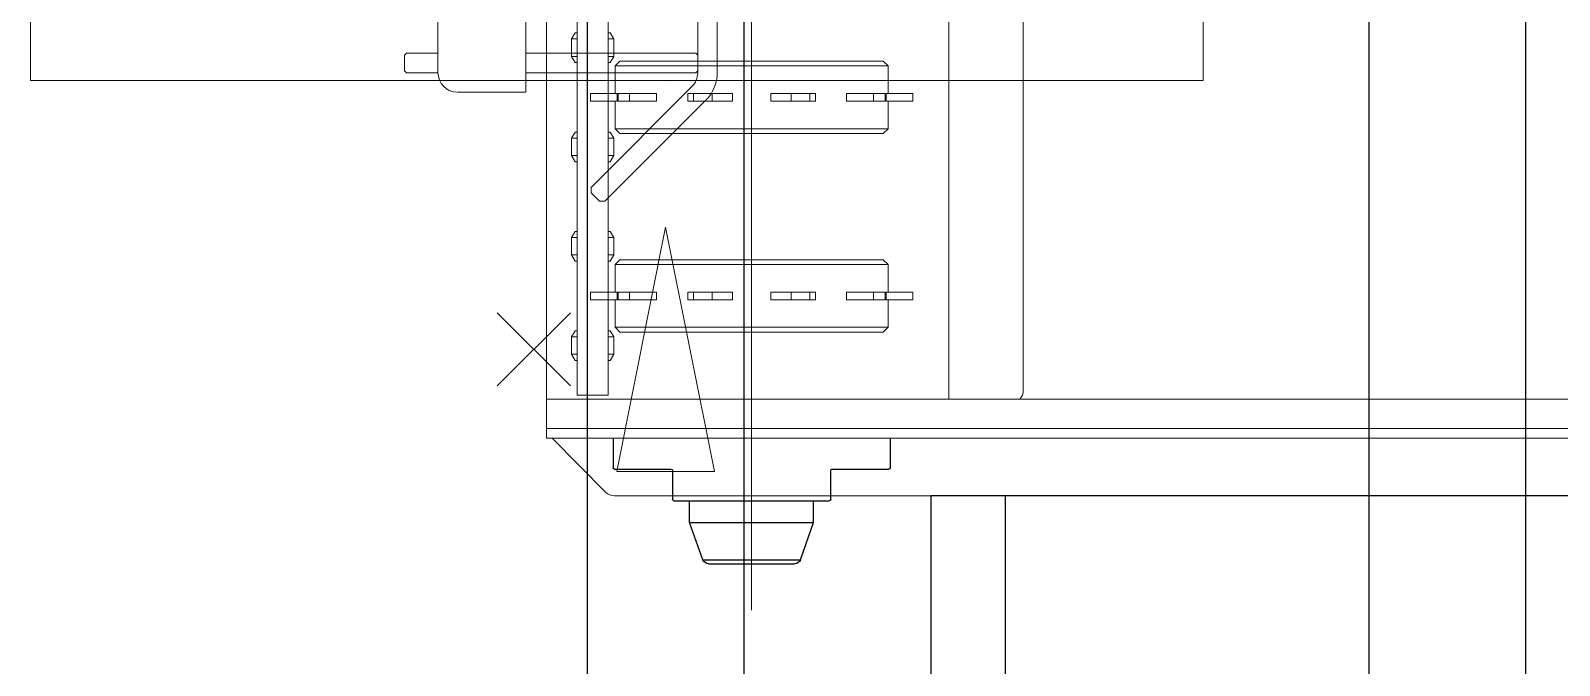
# Model space of a CAD drawing. Header units: millimetres. Extents: x -187347 to 135007, y -6415 to 292048.
# Drawn here: x -64726 to -63944, y 25378 to 25703 of the extents above; entities that cross this region are included whole.
import ezdxf

# ---------------------------------------------------------------- set-up
doc = ezdxf.new("R2010")
doc.units = ezdxf.units.MM
doc.header["$LTSCALE"] = 100
doc.layers.get('0').update_dxf_attribs({"lineweight": 18})
doc.layers.add('Equipment Drawing', color=7, linetype='Continuous', lineweight=0)
doc.layers.add('LAYOUT', color=3, linetype='Continuous', lineweight=18)
for name, color, linetype in [('INTRALOX', 6, 'Continuous'), ('LAYOUT customer', 5, 'Continuous'), ('STEEL', 5, 'Continuous')]:
    doc.layers.add(name, color=color, linetype=linetype)

# ---------------------------------------------------------------- blocks, each defined once
blk = doc.blocks.new('dropstation')
at = {"color": 5, "linetype": 'Continuous', "ltscale": 20}
for p, q in [((858623.53, 732624.36), (858598.53, 732499.36)), ((858648.53, 732499.36), (858623.53, 732624.36)), ((858537.28, 732543.11), (858574.78, 732580.61)), ((858537.28, 732580.61), (858574.78, 732543.11)), ((858598.53, 732499.36), (858648.53, 732499.36))]:
    blk.add_line(p, q, dxfattribs=at)
blk.add_point((858623.53, 732699.36), dxfattribs=at)
at = {"layer": 'LAYOUT'}
for p, q in [((858507.03, 732789.39), (858507.03, 732703.39)), ((858552.03, 732693.39), (858552.03, 732789.39)), ((858639.93, 732789.39), (858639.93, 732703.39)), ((858649.93, 732789.39), (858649.93, 732703.39)), ((858489.93, 732712.39), (858490.93, 732713.39)), ((858489.93, 732708.39), (858489.93, 732712.39)), ((858507.03, 732713.39), (858490.93, 732713.39)), ((858562.53, 732713.39), (858552.03, 732713.39)), ((858638.93, 732713.39), (858562.53, 732713.39)), ((858639.93, 732712.39), (858638.93, 732713.39)), ((858639.93, 732708.39), (858639.93, 732712.39)), ((858489.93, 732704.39), (858489.93, 732708.39)), ((858489.93, 732704.39), (858490.93, 732703.39)), ((858639.93, 732704.39), (858638.93, 732703.39)), ((858639.93, 732704.39), (858639.93, 732708.39)), ((858507.03, 732703.39), (858490.93, 732703.39)), ((858562.53, 732703.39), (858552.03, 732703.39)), ((858638.93, 732703.39), (858562.53, 732703.39)), ((858637.01, 732696.32), (858585.39, 732644.7)), ((858517.03, 732693.39), (858537.48, 732693.39)), ((858537.48, 732693.39), (858552.03, 732693.39)), ((858644.08, 732689.25), (858592.46, 732637.63)), ((858585.39, 732641.87), (858585.39, 732644.7)), ((858589.63, 732637.63), (858585.39, 732641.87)), ((858589.63, 732637.63), (858592.46, 732637.63))]:
    blk.add_line(p, q, dxfattribs=at)
for centre, radius, start, end in [((858517.03, 732703.39), 10, 180, 270), ((858629.93, 732703.39), 10, 315, 0), ((858629.93, 732703.39), 20, 315, 0)]:
    blk.add_arc(centre, radius, start, end, dxfattribs=at)
blk = doc.blocks.new('steel weighing')
at = {"layer": 'STEEL', "color": 7, "linetype": 'ByBlock', "ltscale": 20, "elevation": 1.72}
for points in [[(853267.6, 714121.45), (853347.6, 714121.45), (853347.6, 708701.45), (853267.6, 708701.45)], [(853667.61, 714121.45), (853747.61, 714121.45), (853747.61, 708701.45), (853667.61, 708701.45)]]:
    blk.add_lwpolyline(points, close=True, dxfattribs=at)
blk = doc.blocks.new('S400_10T_Sprocket')
for p, q in [((-2, 82.34), (-2, 82.5)), ((-2, 82.5), (2, 82.5)), ((-2, 82.34), (-2, 68.81)), ((2, 82.5), (2, 82.34)), ((2, 68.81), (2, 82.34)), ((-18.54, 67.35), (-16.04, 69.85)), ((-18.54, 67.35), (-18.54, -67.35)), ((-16.04, -69.85), (-16.04, 69.85)), ((-16.04, 69.85), (-2, 69.85)), ((-2, 68.81), (2, 68.81)), ((-2, 62.43), (-2, 68.37)), ((-2, 68.37), (2, 68.37)), ((2, 69.85), (16.04, 69.85)), ((2, 68.37), (2, 62.43)), ((16.04, 69.85), (16.04, -69.85)), ((18.54, 67.35), (16.04, 69.85)), ((18.54, -67.35), (18.54, 67.35)), ((-2, 62.43), (-2, 48.62)), ((2, 62.43), (-2, 62.43)), ((2, 48.62), (2, 62.43)), ((-2, 48.62), (2, 48.62)), ((-2, 29.78), (-2, 32.68)), ((-2, 32.68), (2, 32.68)), ((2, 32.68), (2, 29.78)), ((-2, 29.78), (-2, 20.18)), ((2, 29.78), (-2, 29.78)), ((2, 20.18), (2, 29.78)), ((-2, 9.85), (-2, 20.18)), ((-2, 20.18), (2, 20.18)), ((2, 20.18), (2, 9.85)), ((-2, 9.85), (2, 9.85)), ((-2, -20.18), (-2, -9.85)), ((-2, -9.85), (2, -9.85)), ((2, -9.85), (2, -20.18)), ((-2, -20.18), (-2, -29.78)), ((2, -20.18), (-2, -20.18)), ((2, -29.78), (2, -20.18)), ((-2, -32.68), (-2, -29.78)), ((-2, -29.78), (2, -29.78)), ((2, -29.78), (2, -32.68)), ((-2, -32.68), (2, -32.68)), ((-2, -62.43), (-2, -48.62)), ((-2, -48.62), (2, -48.62)), ((2, -48.62), (2, -62.43)), ((-2, -62.43), (-2, -68.37)), ((2, -62.43), (-2, -62.43)), ((2, -68.37), (2, -62.43)), ((-18.54, -67.35), (-16.04, -69.85)), ((-16.04, -69.85), (-2, -69.85)), ((-2, -68.37), (2, -68.37)), ((-2, -82.34), (-2, -68.81)), ((-2, -68.81), (2, -68.81)), ((2, -68.81), (2, -82.34)), ((2, -69.85), (16.04, -69.85)), ((18.54, -67.35), (16.04, -69.85)), ((-2, -82.34), (-2, -82.5)), ((-2, -82.5), (2, -82.5)), ((2, -82.5), (2, -82.34))]:
    blk.add_line(p, q)
blk = doc.blocks.new('Bearing_10T')
for p, q in [((0, 70.87), (0, -70.87)), ((-83.32, 0), (25.94, 0))]:
    blk.add_line(p, q)
at = {"layer": 'LAYOUT customer'}
for p, q in [((0, 70.87), (-15.08, 70.87)), ((-15.84, 41.28), (-15.84, 70.1)), ((-32, -39.75), (-32, 39.75)), ((-31.23, 40.51), (-16.6, 40.51)), ((-62.14, 25), (-43.15, 31.75)), ((-43.15, -31.75), (-43.15, 31.75)), ((-43.15, 31.75), (-32, 31.75)), ((-62.14, -25), (-62.14, 25)), ((-64.25, -22.01), (-64.25, 22.01)), ((-62.14, -25), (-43.15, -31.75)), ((-43.15, -31.75), (-32, -31.75)), ((-16.6, -40.51), (-31.23, -40.51)), ((-15.84, -70.1), (-15.84, -41.27)), ((0, -70.87), (-15.08, -70.87))]:
    blk.add_line(p, q, dxfattribs=at)
for centre, radius, start, end in [((-15.08, 70.1), 0.762, 90, 180), ((-31.23, 39.75), 0.762, 90, 180), ((-16.6, 41.28), 0.762, 270, 0), ((-61.07, 22.01), 3.17, 109.56924, 180), ((-61.07, -22.01), 3.17, 180, 250.43076), ((-31.23, -39.75), 0.762, 180, 270), ((-16.6, -41.27), 0.762, 0, 90), ((-15.08, -70.1), 0.762, 180, 270)]:
    blk.add_arc(centre, radius, start, end, dxfattribs=at)
blk = doc.blocks.new('*U1707')
at = {"layer": 'Equipment Drawing'}
for p, q in [((-377.6, 2537), (-377.6, 0)), ((-372.6, 2537), (-372.6, 0)), ((-357.6, 2537), (-357.6, 0)), ((-406.99, 2499.79), (-406.99, 34.71)), ((353.21, 244), (-353.21, 244)), ((357.6, 205.9), (-357.6, 205.9)), ((-465.6, 105), (462.05, 105)), ((-355.6, 15.75), (-355.6, 31.62)), ((-355.6, 31.62), (355.6, 31.62)), ((-337.82, 32.57), (-334.64, 34.54)), ((-337.82, 31.62), (-337.82, 32.57)), ((-334.64, 31.62), (-334.64, 34.54)), ((-325.75, 34.54), (-334.64, 34.54)), ((-325.75, 34.54), (-325.75, 31.62)), ((-322.58, 32.57), (-325.75, 34.54)), ((-322.58, 31.62), (-322.58, 32.57)), ((-287.02, 32.57), (-283.85, 34.54)), ((-287.02, 31.62), (-287.02, 32.57)), ((-274.95, 34.54), (-283.85, 34.54)), ((-283.85, 31.62), (-283.85, 34.54)), ((-271.78, 32.57), (-274.95, 34.54)), ((-274.95, 34.54), (-274.95, 31.62)), ((-271.78, 31.62), (-271.78, 32.57)), ((-236.22, 32.57), (-233.04, 34.54)), ((-236.22, 31.62), (-236.22, 32.57)), ((-224.15, 34.54), (-233.04, 34.54)), ((-233.04, 31.62), (-233.04, 34.54)), ((-220.98, 32.57), (-224.15, 34.54)), ((-224.15, 34.54), (-224.15, 31.62)), ((-220.98, 31.62), (-220.98, 32.57)), ((-185.42, 32.57), (-182.25, 34.54)), ((-185.42, 31.62), (-185.42, 32.57)), ((-173.35, 34.54), (-182.25, 34.54)), ((-182.25, 31.62), (-182.25, 34.54)), ((-170.18, 32.57), (-173.35, 34.54)), ((-173.35, 34.54), (-173.35, 31.62)), ((-170.18, 31.62), (-170.18, 32.57)), ((-405.48, 30.62), (-377.6, 3.01)), ((355.6, 15.75), (-355.6, 15.75)), ((-337.82, 14.79), (-337.82, 15.75)), ((-334.64, 12.83), (-334.64, 15.75)), ((-325.75, 15.75), (-325.75, 12.83)), ((-322.58, 14.79), (-322.58, 15.75)), ((-287.02, 14.79), (-287.02, 15.75)), ((-283.85, 12.83), (-283.85, 15.75)), ((-274.95, 15.75), (-274.95, 12.83)), ((-271.78, 14.79), (-271.78, 15.75)), ((-236.22, 14.79), (-236.22, 15.75)), ((-233.04, 12.83), (-233.04, 15.75)), ((-224.15, 15.75), (-224.15, 12.83)), ((-220.98, 14.79), (-220.98, 15.75)), ((-185.42, 14.79), (-185.42, 15.75)), ((-182.25, 12.83), (-182.25, 15.75)), ((-173.35, 15.75), (-173.35, 12.83)), ((-170.18, 14.79), (-170.18, 15.75)), ((-337.82, 14.79), (-334.64, 12.83)), ((-325.75, 12.83), (-334.64, 12.83)), ((-322.58, 14.79), (-325.75, 12.83)), ((-287.02, 14.79), (-283.85, 12.83)), ((-274.95, 12.83), (-283.85, 12.83)), ((-271.78, 14.79), (-274.95, 12.83)), ((-236.22, 14.79), (-233.04, 12.83)), ((-224.15, 12.83), (-233.04, 12.83)), ((-220.98, 14.79), (-224.15, 12.83)), ((-185.42, 14.79), (-182.25, 12.83)), ((-173.35, 12.83), (-182.25, 12.83)), ((-170.18, 14.79), (-173.35, 12.83)), ((-377.6, 0), (-372.6, 0)), ((-372.6, 0), (-357.6, 0)), ((-357.6, 0), (357.6, 0))]:
    blk.add_line(p, q, dxfattribs=at)
blk.add_arc((-353.21, 237.65), 6.35, 90, 133.68042, dxfattribs=at)
blk.add_ellipse((-403.46, 34.71), major_axis=(0, 5), ratio=0.707107, start_param=1.570796, end_param=2.530727, dxfattribs=at)
for name, p in [('S400_10T_Sprocket', (-304.8, 105)), ('S400_10T_Sprocket', (-203.2, 105)), ('Bearing_10T', (-377.6, 105))]:
    blk.add_blockref(name, p, dxfattribs=at)
blk = doc.blocks.new('*U1706')
for p, q in [((0, -241.3), (0, -279.4)), ((0, -279.4), (1721.01, -279.4))]:
    blk.add_line(p, q)
at = {"layer": 'INTRALOX', "color": 0}
blk.add_lwpolyline([(0, -241.3), (1721.01, -241.3), (1721.01, 241.3), (0, 241.3)], close=True, dxfattribs=at)

msp = doc.modelspace()

# ---------------------------------------------------------------- linework, layer by layer
at = {"layer": 'LAYOUT', "ltscale": 20, "elevation": 0}
msp.add_lwpolyline([(-64726.09, 26177.57), (-64726.09, 25677.57), (-64126.09, 25677.57), (-64126.09, 26177.57)], close=True, dxfattribs=at)

# ---------------------------------------------------------------- block references
at = {"layer": 'INTRALOX', "xscale": -1, "rotation": 270}
msp.add_blockref('*U1707', (-64462.13, 25872.17, 0), dxfattribs=at)
at = {"layer": 'INTRALOX', "rotation": 269.9999999999999}
msp.add_blockref('*U1706', (-63986.07, 25465.18, 0), dxfattribs=at)
at = {"layer": 'LAYOUT', "color": 2}
msp.add_blockref('dropstation', (-923024.65, -707021.82, 0), dxfattribs=at)
at = {"layer": 'STEEL', "color": 6, "linetype": 'ByBlock'}
msp.add_blockref('steel weighing', (-917708.71, -686445.88, -1.72), dxfattribs=at)

doc.saveas('drawing.dxf')
